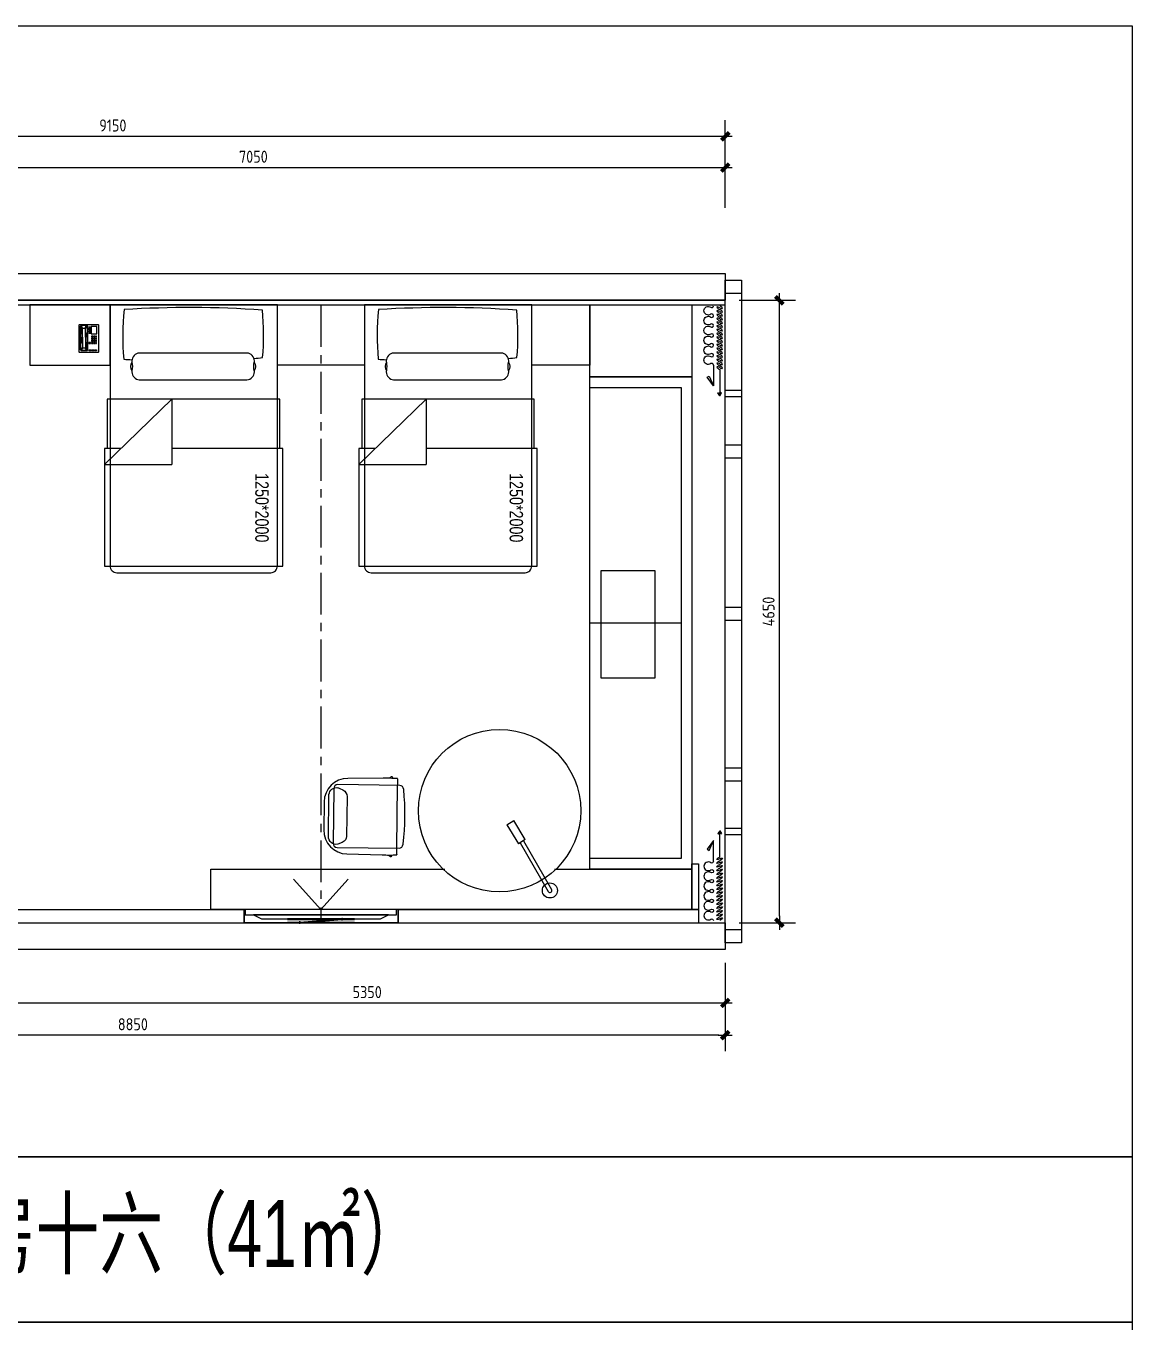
# Model space of a CAD drawing. Header units: inches. Extents: x 193953 to 255442, y -114891 to -62384.
# Drawn here: x 247142 to 255404, y -105208 to -95525 of the extents above; entities that cross this region are included whole.
import ezdxf
from ezdxf.enums import TextEntityAlignment as Align

# ---------------------------------------------------------------- set-up
doc = ezdxf.new("R2010")
doc.units = ezdxf.units.IN
doc.header["$LTSCALE"] = 500
doc.header["$MEASUREMENT"] = 0
for name, pattern in [('ACAD_ISO03W100', [30, 12, -18]), ('CENTER', [2, 1.25, -0.25, 0.25, -0.25]), ('DOM-虚线', [0.35, 0.25, -0.1]), ('HIDDEN', [0.375, 0.25, -0.125, 0, 0])]:
    doc.linetypes.add(name, pattern=pattern)
for name, color, linetype in [('EL-造型看线-特细(0.07)-DOM', 8, 'Continuous'), ('F-固定家具(0.25)-DOM', 2, 'Continuous'), ('F-活动家私(0.25)-DOM', 2, 'Continuous'), ('F-窗帘(0.12)-DOM', 120, 'Continuous'), ('SH-文字', 50, 'Continuous')]:
    doc.layers.add(name, color=color, linetype=linetype)
doc.styles.add('DOM-romans.shx', font='dim.shx')
doc.styles.add('MtXpl_', font='SIMYOU.TTF')
doc.styles.add('家具平面底图$0$st', font='SIMYOU.TTF')
doc.dimstyles.new('DOM_DIM_1 80', dxfattribs={"dimscale": 60, "dimtxt": 1.5, "dimasz": 0.8, "dimexe": 2, "dimexo": 1.5, "dimgap": 0.6, "dimtad": 1, "dimdec": 0, "dimrnd": 5, "dimzin": 12, "dimdsep": 46, "dimtxsty": 'DOM-romans.shx', "dimblk": 'DOM_Dimension_Tick', "dimcen": 0.125, "dimclrd": 44, "dimclre": 44, "dimclrt": 50, "dimadec": 0, "dimazin": 0, "dimtfac": 1, "dimtdec": 0, "dimtix": 1, "dimtmove": 2, "dimatfit": 3, "dimldrblk": 'DOM_Leader_Arrow', "dimfxl": 0, "dimtvp": 1, "dimtolj": 1, "dimtzin": 0, "dimarcsym": 0})

# ---------------------------------------------------------------- blocks, each defined once
blk = doc.blocks.new('A$C1b9db060')
at = {"color": 8}
for points in [[(-179, 265.6), (-173.8, 272.5)], [(-525, 191.8), (-504.5, 182.7)], [(-126.6, -218), (-126.6, -217.6), (-126.6, 217.7)], [(-600.8, -141.4), (-600.8, 135.3)], [(-474.6, 135.3), (-474.6, -141.4)], [(-504.5, -182.3), (-535.5, -195)], [(-173.8, -272.2), (-179, -265.3)]]:
    blk.add_lwpolyline(points, dxfattribs=at)
for points in [[(-159.6, 265.3, 0.509249), (-167.3, 275.8, 0.497128), (-175, 265.6)], [(-175, -265.3, 0.497067), (-167.3, -275.5, 0.509249), (-159.6, -265)]]:
    blk.add_lwpolyline(points, format="xyb", dxfattribs=at)
blk.add_lwpolyline([(-138.9, 264.5, 0.007594), (-151.5, 265.1, 0.00592), (-176.7, 265.6, 0.006339), (-227.1, 265.4), (-470.9, 261.5, 0.409863), (-633, 97.2), (-633, -96.8, 0.409863), (-470.9, -261.2), (-227.1, -265, 0.005917), (-176.7, -265.3, 0.006762), (-151.5, -264.7, 0.007594), (-138.9, -264.2)], format="xyb")
for points in [[(-567.2, 188.3), (-567.2, -188.3)], [(-111.1, 217.6), (-539.2, 217.6)], [(-126.6, 262.6), (-126.6, 262.1)], [(-126.6, 262.1), (-126.6, 250.7), (-126.6, 217.6)], [(-126.6, 218.2), (-126.6, 217.7)], [(-539.2, -217.6), (-111.1, -217.6)], [(-126.6, -261.8), (-126.6, -217.6)], [(-126.6, -261.8), (-126.6, -262.3)]]:
    blk.add_lwpolyline(points)
blk.add_arc((-1823.6, 0), 1750.6, 353.82571, 6.17429)
for points in [[(-600.8, 135.3), (-600, 171), (-584.8, 194), (-546.5, 196.5)], [(-546.5, 196.5), (-535.5, 195.3), (-530.7, 194.1), (-525, 191.8)], [(-504.5, 182.7), (-484.6, 171.6), (-475.5, 155.4), (-474.6, 135.3)], [(-175.3, 268.4), (-175.3, 268.4), (-175.3, 268.3), (-175.3, 268.3)], [(-535.5, -195), (-571.8, -200.3), (-598, -178.5), (-600.8, -141.4)], [(-474.6, -141.4), (-475.4, -156.3), (-484.8, -170.1), (-504.5, -182.3)], [(-175.3, -267.9), (-175.3, -268), (-175.3, -268), (-175.3, -268.1)]]:
    blk.add_open_spline(points, degree=3, dxfattribs=at)
for points in [[(-539.2, 217.6), (-554.6, 217.6), (-567.2, 204.4), (-567.2, 188.3)], [(-129.6, 263.6), (-132.7, 264.1), (-135.8, 264.3), (-138.9, 264.5)], [(-126.6, 262.6), (-126.6, 264.6), (-128.5, 263.5), (-129.6, 263.6)], [(-83.2, 188.3), (-85, 204.3), (-95.7, 217.6), (-111.1, 217.6)], [(-567.2, -188.3), (-567.2, -204.4), (-554.6, -217.6), (-539.2, -217.6)], [(-138.9, -264.2), (-135.8, -264), (-132.7, -263.8), (-129.6, -263.3)], [(-129.6, -263.3), (-128.5, -263.1), (-126.6, -264.2), (-126.6, -262.3)], [(-111.1, -217.6), (-95.7, -217.6), (-84.8, -204.3), (-83.2, -188.3)]]:
    blk.add_open_spline(points, degree=3)
blk = doc.blocks.new('A$C6002b85e')
at = {"layer": 'F-活动家私(0.25)-DOM', "xscale": 0.8999999999999999, "yscale": 0.8999999999999999, "zscale": 0.8999999999999999, "rotation": 222.8483566332017}
blk.add_blockref('A$C1b9db060', (-83.6, -77.5), dxfattribs=at)
blk = doc.blocks.new('dfsgdgfaag')
at = {"layer": 'EL-造型看线-特细(0.07)-DOM', "color": 250, "linetype": 'DOM-虚线', "ltscale": 80}
for p, q in [((-158.7, -6), (158.2, -30)), ((-158.2, 0), (158.7, -24))]:
    blk.add_line(p, q, dxfattribs=at)
for points in [[(-250, -6), (250, -6), (250, 0), (-250, 0)], [(250, -30), (-250, -30), (-250, -24), (250, -24)]]:
    blk.add_lwpolyline(points, close=True, dxfattribs=at)
for centre, radius in [((-158.4, -3), 5), ((-158.4, -3), 3), ((158.4, -27), 5), ((158.4, -27), 3)]:
    blk.add_circle(centre, radius, dxfattribs=at)
blk = doc.blocks.new('A$Cd85d3b65')
at = {"layer": 'F-固定家具(0.25)-DOM', "color": 8, "linetype": 'DOM-虚线', "ltscale": 150}
for q in [(-204.8, 335.9, -1044096.2), (204.8, 335.9, -1044096.2)]:
    blk.add_line((0, 109, -1044096.2), q, dxfattribs=at)
at = {"layer": 'F-固定家具(0.25)-DOM', "color": 8, "linetype": 'DOM-虚线', "ltscale": 150, "elevation": -1044096.2}
for points in [[(-564.5, 109), (564.5, 109), (564.5, 69), (-564.5, 69)], [(-504.5, 69), (504.5, 69), (444.5, 39), (-444.5, 39)]]:
    blk.add_lwpolyline(points, close=True, dxfattribs=at)
at = {"layer": 'EL-造型看线-特细(0.07)-DOM', "color": 250, "rotation": 180}
blk.add_blockref('dfsgdgfaag', (0, 9, -1044096.2), dxfattribs=at)
blk = doc.blocks.new('ehgerhh')
at = {"color": 8, "linetype": 'HIDDEN', "ltscale": 100}
for p in [(87188.5, -14428.5), (86683.9, -14915.7)]:
    blk.add_line(p, (87188.5, -14915.7), dxfattribs=at)
blk.add_lwpolyline([(86725.9, -13724.3), (86725.9, -15674.3, 0.414214), (86775.9, -15724.3), (87925.9, -15724.3, 0.414214), (87975.9, -15674.3), (87975.9, -13724.3)], format="xyb", close=True)
at = {"color": 8}
for points in [[(86944.2, -14283.3), (87748.9, -14283.3, 0.392708), (87803.9, -14224.1, 0.035252), (87803.3, -14215.8, -0.092308), (87803.3, -14150.8, 0.035252), (87803.9, -14142.5, 0.392708), (87748.9, -14083.3), (86944.2, -14083.3, 0.392708), (86889.2, -14142.5, 0.035252), (86889.8, -14150.8, -0.092308), (86889.8, -14215.8, 0.035252), (86889.2, -14224.1, 0.392708), (86944.2, -14283.3, -27.022466)], [(86889.8, -14150.8, 0.307692), (86889.8, -14215.8, -1.888889)], [(87803.3, -14150.8, -0.307692), (87803.3, -14215.8, 1.888889)]]:
    blk.add_lwpolyline(points, format="xyb", dxfattribs=at)
at = {"color": 8, "linetype": 'HIDDEN', "ltscale": 100}
for points in [[(87188.5, -14428.5), (86683.9, -14915.7)], [(87994.7, -14796.9), (87994.7, -14428.5), (86705.6, -14428.5), (86705.6, -14796.9)], [(86806.9, -14796.9), (86683.9, -14796.9), (86683.9, -15674.3), (88016.4, -15674.3), (88016.4, -14796.9), (87188.5, -14796.9)]]:
    blk.add_lwpolyline(points, dxfattribs=at)
at = {"color": 8}
for centre, radius, start, end in [((87318.1, -21761.5), 8018, 86.09715, 93.4853), ((88733.6, -13953.3), 1912.9, 174.14901, 185.27599), ((85960.1, -13949.1), 1912.9, 354.95315, 5.60895), ((87118, -10431.2), 3709.4, 265.52843, 266.47472), ((87451.5, -10431.2), 3709.4, 275.40607, 276.4095)]:
    blk.add_arc(centre, radius, start, end, dxfattribs=at)
at = {"layer": 'F-活动家私(0.25)-DOM', "color": 8, "style": '家具平面底图$0$st', "width": 0.8}
blk.add_text('1250*2000', height=100, rotation=270, dxfattribs=at).set_placement((87860.9, -15239.1), align=Align.MIDDLE_CENTER)
blk = doc.blocks.new('布帘及纱帘平面-DW')
at = {"layer": 'F-窗帘(0.12)-DOM', "color": 1, "linetype": 'Continuous'}
for p, q in [((-670, -32791.5), (-515.2, -32791.5)), ((-515.2, -32791.5), (-578.7, -32743.6)), ((-637.2, -32837.5), (-441.5, -32837.5))]:
    blk.add_line(p, q, dxfattribs=at)
at = {"layer": 'F-窗帘(0.12)-DOM', "color": 1, "linetype": 'Continuous', "flags": 128}
for points in [[(-965.3, -32791.5, -0.608416), (-975.9, -32771.1, 0.608416), (-1002.2, -32720.2, 0.608416), (-1028.5, -32771.1, -1.932003), (-1049.7, -32771.1, 0.608416), (-1076, -32720.3, 0.608416), (-1102.3, -32771.1, -0.608485), (-1112.9, -32791.6, -0.608485)], [(-670, -32791.5, -0.608416), (-680.6, -32771.1, 0.608416), (-707, -32720.2, 0.608416), (-733.3, -32771.1, -1.932003), (-754.4, -32771.1, 0.608416), (-780.8, -32720.2, 0.608416), (-807.1, -32771.1, -1.932003), (-828.2, -32771.1, 0.608416), (-854.6, -32720.2, 0.608416), (-880.9, -32771.1, -1.932003), (-902, -32771.1, 0.608416), (-928.4, -32720.2, 0.608416), (-954.7, -32771.1, -0.608416), (-965.3, -32791.5, 0.608416)]]:
    blk.add_lwpolyline(points, format="xyb", dxfattribs=at)
at = {"layer": 'F-窗帘(0.12)-DOM', "color": 1, "linetype": 'Continuous'}
for points in [[(-578.7, -32743.6), (-588, -32758.8), (-515.2, -32791.5)], [(-441.5, -32837.5), (-461.9, -32824.2), (-466.2, -32828.4), (-441.5, -32837.5)], [(-441.5, -32837.5), (-461.9, -32850.9), (-466.2, -32846.6), (-441.5, -32837.5)]]:
    blk.add_lwpolyline(points, dxfattribs=at)
at = {"layer": 'F-窗帘(0.12)-DOM', "color": 1, "linetype": 'Continuous', "extrusion": (0, 0, -1)}
for centre, start_param, end_param in [((-1091.9, -32837.6), -1.424879, 1.716714), ((-1063.9, -32837.6), -1.424879, 1.716714), ((-1036, -32837.6), -1.424879, 1.716714), ((-1008, -32837.6), -1.424879, 1.716714), ((-980, -32837.6), -1.424879, 1.716714), ((-952, -32837.6), -1.424879, 1.716714), ((-924, -32837.6), -1.424879, 1.716714), ((-896, -32837.6), -1.424879, 1.716714), ((-868.1, -32837.6), -1.424879, 1.716714), ((-840.1, -32837.6), -1.424879, 1.716714), ((-812.1, -32837.6), -1.424879, 1.716714), ((-784.1, -32837.6), -1.424879, 1.716714), ((-756.1, -32837.6), -1.424879, 1.716714), ((-728.1, -32837.6), -1.424879, 1.716714), ((-700.2, -32837.6), -1.424879, 1.716714), ((-672.2, -32837.6), -1.424879, 1.716714), ((-644.2, -32837.5), -1.424879, 1.716714), ((-1105.9, -32837.6), 1.716714, 4.858306), ((-1077.9, -32837.6), 1.716714, 4.858306), ((-1049.9, -32837.6), 1.716714, 4.858306), ((-1022, -32837.6), 1.716714, 4.858306), ((-994, -32837.6), 1.716714, 4.858306), ((-966, -32837.6), 1.716714, 4.858306), ((-938, -32837.6), 1.716714, 4.858306), ((-910, -32837.6), 1.716714, 4.858306), ((-882, -32837.6), 1.716714, 4.858306), ((-854.1, -32837.6), 1.716714, 4.858306), ((-826.1, -32837.6), 1.716714, 4.858306), ((-798.1, -32837.6), 1.716714, 4.858306), ((-770.1, -32837.6), 1.716714, 4.858306), ((-742.1, -32837.6), 1.716714, 4.858306), ((-714.1, -32837.6), 1.716714, 4.858306), ((-686.2, -32837.6), 1.716714, 4.858306), ((-658.2, -32837.6), 1.716714, 4.858306)]:
    blk.add_ellipse(centre, major_axis=(-12, 20.8), ratio=0.254545, start_param=start_param, end_param=end_param, dxfattribs=at)
blk = doc.blocks.new('A$Cc65caf1e')
at = {"layer": 'F-窗帘(0.12)-DOM', "color": 8, "rotation": 90}
blk.add_blockref('布帘及纱帘平面-DW', (-32857.8, 1097.2), dxfattribs=at)
blk = doc.blocks.new('A$Cf66d3db0')
at = {"color": 4}
blk.add_lwpolyline([(-12802.3, 7040.2), (0, 7040.2), (0, 0), (-12802.3, 0)], close=True, dxfattribs=at)
blk = doc.blocks.new('DOM_Dimension_Tick')
at = {"color": 0, "linetype": 'ByBlock'}
for p, q in [((-1.09, 0), (0, 0)), ((0, 0), (1.09, 0))]:
    blk.add_line(p, q, dxfattribs=at)
at = {"color": 0, "linetype": 'Continuous', "const_width": 0.608}
blk.add_lwpolyline([(-0.61, -0.61), (0.61, 0.61)], dxfattribs=at)
blk = doc.blocks.new('*D460')
at = {"color": 44, "lineweight": -2, "transparency": 16777216}
for p, q in [((247015.7, -102523.8), (247015.7, -102943.8)), ((252365.7, -102523.8), (252365.7, -102943.8)), ((247063.7, -102823.8), (252317.7, -102823.8))]:
    blk.add_line(p, q, dxfattribs=at)
at = {"layer": 'Defpoints', "color": 0, "transparency": 16777216}
for p in [(247015.7, -102124.6), (252365.7, -102224.6), (252365.7, -102823.8)]:
    blk.add_point(p, dxfattribs=at)
at = {"color": 44, "lineweight": -2, "transparency": 16777216, "xscale": 48, "yscale": 48, "zscale": 48, "rotation": 180}
blk.add_blockref('DOM_Dimension_Tick', (247015.7, -102823.8), dxfattribs=at)
at = {"color": 44, "lineweight": -2, "transparency": 16777216, "xscale": 48, "yscale": 48, "zscale": 48}
blk.add_blockref('DOM_Dimension_Tick', (252365.7, -102823.8), dxfattribs=at)
at = {"color": 50, "transparency": 16777216, "insert": (249690.7, -102742.8), "char_height": 90, "attachment_point": 5, "style": 'DOM-romans.shx'}
blk.add_mtext('\\A1;5350', dxfattribs=at)
blk = doc.blocks.new('DOM_Leader_Arrow')
at = {"color": 0, "linetype": 'ByBlock'}
blk.add_line((0, 0), (-1.5, 0), dxfattribs=at)
for points in [[(-1.29, 1), (-0.89, 1.28), (-0.36, 0), (0, 0)], [(-1.29, -1), (-0.89, -1.28), (-0.36, 0), (0, 0)]]:
    blk.add_solid(points, dxfattribs=at)
blk = doc.blocks.new('*D461')
at = {"color": 44, "lineweight": -2, "transparency": 16777216}
for p, q in [((243515.7, -102764.3), (243515.7, -103184.3)), ((252365.7, -102764.3), (252365.7, -103184.3)), ((252317.7, -103064.3), (243563.7, -103064.3))]:
    blk.add_line(p, q, dxfattribs=at)
at = {"layer": 'Defpoints', "color": 0, "transparency": 16777216}
for p in [(243515.7, -102575.3), (252365.7, -102575.3), (243515.7, -103064.3)]:
    blk.add_point(p, dxfattribs=at)
at = {"color": 44, "lineweight": -2, "transparency": 16777216, "xscale": 48, "yscale": 48, "zscale": 48, "rotation": 180}
blk.add_blockref('DOM_Dimension_Tick', (243515.7, -103064.3), dxfattribs=at)
at = {"color": 44, "lineweight": -2, "transparency": 16777216, "xscale": 48, "yscale": 48, "zscale": 48}
blk.add_blockref('DOM_Dimension_Tick', (252365.7, -103064.3), dxfattribs=at)
at = {"color": 50, "transparency": 16777216, "insert": (247940.7, -102983.3), "char_height": 90, "attachment_point": 5, "style": 'DOM-romans.shx'}
blk.add_mtext('\\A1;8850', dxfattribs=at)
blk = doc.blocks.new('*D468')
at = {"color": 44, "lineweight": -2, "transparency": 16777216}
for p, q in [((252470, -97574.6), (252890, -97574.6)), ((252770, -102176.6), (252770, -97622.6)), ((252470, -102224.6), (252890, -102224.6))]:
    blk.add_line(p, q, dxfattribs=at)
at = {"layer": 'Defpoints', "color": 0, "transparency": 16777216}
for p in [(252165.7, -97574.6), (252770, -97574.6), (252165.7, -102224.6)]:
    blk.add_point(p, dxfattribs=at)
at = {"color": 44, "lineweight": -2, "transparency": 16777216, "xscale": 48, "yscale": 48, "zscale": 48}
for p, rotation in [((252770, -97574.6), 90), ((252770, -102224.6), 270)]:
    blk.add_blockref('DOM_Dimension_Tick', p, dxfattribs=dict(at, rotation=rotation))
at = {"color": 50, "transparency": 16777216, "insert": (252689, -99899.6), "char_height": 90, "attachment_point": 5, "rotation": 90, "style": 'DOM-romans.shx'}
blk.add_mtext('\\A1;4650', dxfattribs=at)
blk = doc.blocks.new('*D470')
at = {"color": 44, "lineweight": -2, "transparency": 16777216}
for p, q in [((245315.7, -96882.8), (245315.7, -96462.8)), ((252365.7, -96882.8), (252365.7, -96462.8)), ((245363.7, -96582.8), (252317.7, -96582.8))]:
    blk.add_line(p, q, dxfattribs=at)
at = {"layer": 'Defpoints', "color": 0, "transparency": 16777216}
for p in [(252365.7, -96582.8), (252365.7, -97574.6), (245315.7, -97994.6)]:
    blk.add_point(p, dxfattribs=at)
at = {"color": 44, "lineweight": -2, "transparency": 16777216, "xscale": 48, "yscale": 48, "zscale": 48, "rotation": 180}
blk.add_blockref('DOM_Dimension_Tick', (245315.7, -96582.8), dxfattribs=at)
at = {"color": 44, "lineweight": -2, "transparency": 16777216, "xscale": 48, "yscale": 48, "zscale": 48}
blk.add_blockref('DOM_Dimension_Tick', (252365.7, -96582.8), dxfattribs=at)
at = {"color": 50, "transparency": 16777216, "insert": (248840.7, -96501.8), "char_height": 90, "attachment_point": 5, "style": 'DOM-romans.shx'}
blk.add_mtext('\\A1;7050', dxfattribs=at)
blk = doc.blocks.new('ehrhhsss')
at = {"layer": 'F-活动家私(0.25)-DOM', "color": 8, "linetype": 'DOM-虚线', "ltscale": 80}
for p, q in [((301231.8, 416361.5), (301234.6, 416364.4)), ((301231.8, 416163.2), (301231.8, 416361.5)), ((301234.6, 416364.4), (301378.3, 416364.4)), ((301246.1, 416298.3), (301246.1, 416351.4)), ((301246.1, 416351.4), (301287.8, 416351.4)), ((301287.8, 416298.3), (301246.1, 416298.3)), ((301287.8, 416351.4), (301287.8, 416298.3)), ((301292.1, 416348.6), (301292.1, 416344.2)), ((301303.6, 416348.6), (301292.1, 416348.6)), ((301292.1, 416344.2), (301303.6, 416344.2)), ((301303.6, 416339.9), (301292.1, 416339.9)), ((301292.1, 416339.9), (301292.1, 416335.6)), ((301292.1, 416335.6), (301303.6, 416335.6)), ((301303.6, 416331.3), (301292.1, 416331.3)), ((301292.1, 416331.3), (301292.1, 416327)), ((301292.1, 416327), (301303.6, 416327)), ((301303.6, 416322.7), (301292.1, 416322.7)), ((301292.1, 416322.7), (301292.1, 416318.4)), ((301292.1, 416318.4), (301303.6, 416318.4)), ((301303.6, 416314.1), (301292.1, 416314.1)), ((301292.1, 416314.1), (301292.1, 416309.8)), ((301292.1, 416309.8), (301303.6, 416309.8)), ((301303.6, 416305.4), (301292.1, 416305.4)), ((301292.1, 416305.4), (301292.1, 416301.1)), ((301292.1, 416301.1), (301303.6, 416301.1)), ((301303.6, 416344.2), (301303.6, 416348.6)), ((301303.6, 416335.6), (301303.6, 416339.9)), ((301303.6, 416327), (301303.6, 416331.3)), ((301303.6, 416318.4), (301303.6, 416322.7)), ((301303.6, 416309.8), (301303.6, 416314.1)), ((301303.6, 416301.1), (301303.6, 416305.4)), ((301313.7, 416352.9), (301319.4, 416360)), ((301313.7, 416179), (301313.7, 416352.9)), ((301319.4, 416355.7), (301318, 416350)), ((301318, 416350), (301318, 416311.2)), ((301318, 416350), (301330.9, 416337.1)), ((301318, 416311.2), (301320.9, 416304)), ((301319.4, 416360), (301362.5, 416360)), ((301325.2, 416358.6), (301319.4, 416355.7)), ((301320.9, 416304), (301325.2, 416296.8)), ((301325.2, 416358.6), (301359.6, 416358.6)), ((301332.3, 416339.9), (301325.2, 416358.6)), ((301325.2, 416296.8), (301326.6, 416286.8)), ((301326.6, 416286.8), (301326.6, 416272.4)), ((301330.9, 416337.1), (301332.3, 416339.9)), ((301330.9, 416272.4), (301330.9, 416337.1)), ((301352.5, 416339.9), (301332.3, 416339.9)), ((301352.5, 416339.9), (301359.6, 416358.6)), ((301353.9, 416337.1), (301352.5, 416339.9)), ((301366.8, 416350), (301353.9, 416337.1)), ((301353.9, 416272.4), (301353.9, 416337.1)), ((301359.6, 416296.8), (301358.2, 416286.8)), ((301358.2, 416286.8), (301358.2, 416272.4)), ((301359.6, 416358.6), (301365.4, 416355.7)), ((301364, 416304), (301359.6, 416296.8)), ((301362.5, 416360), (301369.7, 416352.9)), ((301366.8, 416311.2), (301364, 416304)), ((301365.4, 416355.7), (301366.8, 416350)), ((301366.8, 416350), (301366.8, 416311.2)), ((301369.7, 416352.9), (301369.7, 416180.4)), ((301378.3, 416364.4), (301381.2, 416361.5)), ((301381.2, 416361.5), (301381.2, 416163.2)), ((301247.6, 416281), (301256.2, 416281)), ((301247.6, 416272.4), (301247.6, 416281)), ((301256.2, 416272.4), (301247.6, 416272.4)), ((301247.6, 416265.2), (301256.2, 416265.2)), ((301247.6, 416256.6), (301247.6, 416265.2)), ((301256.2, 416256.6), (301247.6, 416256.6)), ((301247.6, 416249.4), (301256.2, 416249.4)), ((301247.6, 416240.8), (301247.6, 416249.4)), ((301256.2, 416240.8), (301247.6, 416240.8)), ((301247.6, 416233.6), (301256.2, 416233.6)), ((301247.6, 416225), (301247.6, 416233.6)), ((301256.2, 416225), (301247.6, 416225)), ((301256.2, 416281), (301256.2, 416272.4)), ((301256.2, 416265.2), (301256.2, 416256.6)), ((301256.2, 416249.4), (301256.2, 416240.8)), ((301256.2, 416233.6), (301256.2, 416225)), ((301261.9, 416281), (301270.6, 416281)), ((301261.9, 416272.4), (301261.9, 416281)), ((301270.6, 416272.4), (301261.9, 416272.4)), ((301261.9, 416265.2), (301270.6, 416265.2)), ((301261.9, 416256.6), (301261.9, 416265.2)), ((301270.6, 416256.6), (301261.9, 416256.6)), ((301261.9, 416249.4), (301270.6, 416249.4)), ((301261.9, 416240.8), (301261.9, 416249.4)), ((301270.6, 416240.8), (301261.9, 416240.8)), ((301261.9, 416233.6), (301270.6, 416233.6)), ((301261.9, 416225), (301261.9, 416233.6)), ((301270.6, 416225), (301261.9, 416225)), ((301270.6, 416281), (301270.6, 416272.4)), ((301270.6, 416265.2), (301270.6, 416256.6)), ((301270.6, 416249.4), (301270.6, 416240.8)), ((301270.6, 416233.6), (301270.6, 416225)), ((301276.3, 416272.4), (301276.3, 416281)), ((301276.3, 416281), (301284.9, 416281)), ((301284.9, 416272.4), (301276.3, 416272.4)), ((301276.3, 416265.2), (301284.9, 416265.2)), ((301276.3, 416256.6), (301276.3, 416265.2)), ((301284.9, 416256.6), (301276.3, 416256.6)), ((301276.3, 416240.8), (301276.3, 416249.4)), ((301276.3, 416249.4), (301284.9, 416249.4)), ((301284.9, 416240.8), (301276.3, 416240.8)), ((301276.3, 416233.6), (301284.9, 416233.6)), ((301276.3, 416225), (301276.3, 416233.6)), ((301284.9, 416225), (301276.3, 416225)), ((301284.9, 416281), (301284.9, 416272.4)), ((301284.9, 416265.2), (301284.9, 416256.6)), ((301284.9, 416249.4), (301284.9, 416240.8)), ((301284.9, 416233.6), (301284.9, 416225)), ((301293.6, 416225), (301293.6, 416233.6)), ((301293.6, 416233.6), (301305, 416233.6)), ((301305, 416225), (301293.6, 416225)), ((301305, 416233.6), (301305, 416225)), ((301318, 416220.7), (301320.9, 416227.9)), ((301318, 416181.9), (301318, 416220.7)), ((301318, 416181.9), (301330.9, 416194.8)), ((301320.9, 416227.9), (301325.2, 416235)), ((301325.2, 416235), (301326.6, 416245.1)), ((301332.3, 416191.9), (301325.2, 416173.3)), ((301326.6, 416245.1), (301326.6, 416272.4)), ((301330.9, 416272.4), (301330.9, 416194.8)), ((301330.9, 416194.8), (301332.3, 416191.9)), ((301352.5, 416191.9), (301332.3, 416191.9)), ((301353.9, 416194.8), (301352.5, 416191.9)), ((301352.5, 416191.9), (301359.6, 416173.3)), ((301353.9, 416272.4), (301353.9, 416194.8)), ((301366.8, 416181.9), (301353.9, 416194.8)), ((301358.2, 416245.1), (301358.2, 416272.4)), ((301359.6, 416235), (301358.2, 416245.1)), ((301364, 416227.9), (301359.6, 416235)), ((301366.8, 416220.7), (301364, 416227.9)), ((301366.8, 416181.9), (301366.8, 416220.7)), ((301234.6, 416160.3), (301231.8, 416163.2)), ((301378.3, 416160.3), (301234.6, 416160.3)), ((301249, 416179), (301249, 416170.4)), ((301263.4, 416179), (301249, 416179)), ((301249, 416170.4), (301263.4, 416170.4)), ((301263.4, 416170.4), (301263.4, 416179)), ((301269.1, 416179), (301269.1, 416170.4)), ((301283.5, 416179), (301269.1, 416179)), ((301269.1, 416170.4), (301283.5, 416170.4)), ((301283.5, 416170.4), (301283.5, 416179)), ((301303.6, 416179), (301289.2, 416179)), ((301289.2, 416179), (301289.2, 416170.4)), ((301289.2, 416170.4), (301303.6, 416170.4)), ((301303.6, 416170.4), (301303.6, 416179)), ((301320.9, 416171.8), (301313.7, 416179)), ((301319.4, 416176.1), (301318, 416181.9)), ((301325.2, 416173.3), (301319.4, 416176.1)), ((301341.1, 416171.8), (301320.9, 416171.8)), ((301362.5, 416171.8), (301320.9, 416171.8)), ((301325.2, 416173.3), (301341, 416173.3)), ((301325.2, 416173.3), (301359.6, 416173.3)), ((301359.6, 416173.3), (301365.4, 416176.1)), ((301369.7, 416180.4), (301362.5, 416171.8)), ((301365.4, 416176.1), (301366.8, 416181.9)), ((301381.2, 416163.2), (301378.3, 416160.3))]:
    blk.add_line(p, q, dxfattribs=at)
blk = doc.blocks.new('A$Cf806ce17')
at = {"color": 4}
blk.add_blockref('ehrhhsss', (-301306.5, -416364.4), dxfattribs=at)
blk = doc.blocks.new('*D642')
at = {"color": 44, "lineweight": -2, "transparency": 16777216}
for p, q in [((243215.7, -96649.5), (243215.7, -96229.5)), ((252365.7, -96649.5), (252365.7, -96229.5)), ((243263.7, -96349.5), (252317.7, -96349.5))]:
    blk.add_line(p, q, dxfattribs=at)
at = {"layer": 'Defpoints', "color": 0, "transparency": 16777216}
for p in [(252365.7, -96349.5), (243215.7, -96815), (252365.7, -96815)]:
    blk.add_point(p, dxfattribs=at)
at = {"color": 44, "lineweight": -2, "transparency": 16777216, "xscale": 48, "yscale": 48, "zscale": 48, "rotation": 180}
blk.add_blockref('DOM_Dimension_Tick', (243215.7, -96349.5), dxfattribs=at)
at = {"color": 44, "lineweight": -2, "transparency": 16777216, "xscale": 48, "yscale": 48, "zscale": 48}
blk.add_blockref('DOM_Dimension_Tick', (252365.7, -96349.5), dxfattribs=at)
at = {"color": 50, "transparency": 16777216, "insert": (247790.7, -96268.5), "char_height": 90, "attachment_point": 5, "style": 'DOM-romans.shx'}
blk.add_mtext('\\A1;9150', dxfattribs=at)

msp = doc.modelspace()

# ---------------------------------------------------------------- linework, layer by layer
at = {"color": 1}
for p, q in [((252365.7, -102274.6), (252365.7, -97524.6)), ((252487.2, -97524.6), (252487.2, -102274.6)), ((250734.7, -101493.1), (250785.8, -101462)), ((250871.6, -101603.5), (250785.8, -101462)), ((250734.7, -101493.1), (250820.5, -101634.5)), ((250871.6, -101603.5), (250820.5, -101634.5)), ((250833.3, -101626.8), (251042.7, -101991.2)), ((250859.3, -101611.9), (251068.7, -101976.2))]:
    msp.add_line(p, q, dxfattribs=at)
at = {"color": 8, "linetype": 'CENTER', "ltscale": 0.5}
msp.add_line((249345, -97609.6), (249345, -102225.6), dxfattribs=at)
at = {"color": 2}
msp.add_line((252035.7, -99985.6), (251353.8, -99985.6), dxfattribs=at)
at = {"color": 4}
for points in [[(245315.7, -99874.6), (244315.7, -99874.6), (244315.7, -99924.6), (243515.7, -99924.6), (243515.7, -100024.6), (243315.7, -100024.6), (243315.7, -99924.6), (243015.7, -99924.6), (243015.7, -96974.6), (245315.7, -96974.6), (245315.7, -97374.6), (252365.7, -97374.6), (252365.7, -97574.6), (245315.7, -97574.6), (245315.7, -97994.6), (243215.7, -97994.6), (243215.7, -99794.6), (245315.7, -99794.6), (245315.7, -99874.6)], [(243515.7, -99924.6), (244315.7, -99924.6), (244315.7, -99874.6), (245315.7, -99874.6), (245315.7, -99794.6), (243215.7, -99794.6), (243215.7, -97994.6), (245315.7, -97994.6), (245315.7, -97574.6), (252365.7, -97574.6)]]:
    msp.add_lwpolyline(points, dxfattribs=at)
at = {"color": 1}
for points in [[(252487.2, -97424.6), (252487.2, -97524.6), (252365.7, -97524.6), (252365.7, -97424.6)], [(252487.2, -98244.8), (252487.2, -98294.8), (252365.7, -98294.8), (252365.7, -98244.8)], [(252487.2, -98654.4), (252487.2, -98754.4), (252365.7, -98754.4), (252365.7, -98654.4)], [(252487.2, -99867.3), (252487.2, -99967.3), (252365.7, -99967.3), (252365.7, -99867.3)], [(252487.2, -101067.2), (252487.2, -101167.2), (252365.7, -101167.2), (252365.7, -101067.2)], [(252487.2, -101518.9), (252487.2, -101568.9), (252365.7, -101568.9), (252365.7, -101518.9)], [(252487.2, -102274.6), (252487.2, -102374.6), (252365.7, -102374.6), (252365.7, -102274.6)]]:
    msp.add_lwpolyline(points, close=True, dxfattribs=at)
at = {"color": 3}
for points in [[(245350.7, -98029.6), (245350.7, -97609.6), (252365.7, -97609.6)], [(244495.6, -101219.6), (243550.7, -101219.6), (243550.7, -102184.6), (247015.7, -102184.6), (247015.7, -102124.6), (247115.7, -102124.6), (247115.7, -102124.6), (248772.3, -102124.6), (248772.3, -102224.6), (249922.3, -102224.6), (249922.3, -102124.6), (252165.7, -102124.6), (252165.7, -102224.6)]]:
    msp.add_lwpolyline(points, dxfattribs=at)
at = {"color": 2}
for points in [[(247770, -98059.6), (247770, -97609.6), (247170, -97609.6), (247170, -98059.6)], [(249670, -97609.6), (249670, -98059.6), (249020, -98059.6), (249020, -97609.6)], [(250920, -98059.6), (250920, -97609.6), (251353.8, -97609.6), (251353.8, -98059.6)], [(251353.8, -98146.6), (251353.8, -97609.6), (252115.7, -97609.6), (252115.7, -98146.6)], [(252115.7, -98146.6), (252115.7, -101824.6), (251353.8, -101824.6), (251353.8, -98146.6)], [(252035.7, -98226.6), (252035.7, -101744.6), (251353.8, -101744.6), (251353.8, -98226.6)]]:
    msp.add_lwpolyline(points, close=True, dxfattribs=at)
at = {"color": 8}
msp.add_lwpolyline([(251840.1, -99593.1), (251840.1, -100398.4), (251438.4, -100398.4), (251438.4, -99593.1)], close=True, dxfattribs=at)
at = {"color": 4}
for points in [[(252365.7, -102424.6), (243315.7, -102424.6), (243315.7, -100974.6), (243515.7, -100974.6), (243515.7, -102224.6), (252365.7, -102224.6)], [(240041.7, -103973), (255404.4, -103973), (255404.4, -105208), (240041.7, -105208)]]:
    msp.add_lwpolyline(points, close=True, dxfattribs=at)
at = {"color": 2}
msp.add_lwpolyline([(251089.6, -101824.6), (252115.7, -101824.6), (252115.7, -102124.6), (248523.3, -102124.6), (248523.3, -101824.6), (250270.2, -101824.6)], dxfattribs=at)
at = {"color": 3}
msp.add_lwpolyline([(252165.7, -101784.6), (252165.7, -102124.6), (252115.7, -102124.6), (252115.7, -101784.6)], close=True, dxfattribs=at)
at = {"color": 6}
msp.add_lwpolyline([(249922.3, -102124.6), (249922.3, -102224.6), (248772.3, -102224.6), (248772.3, -102125.6)], dxfattribs=at)
at = {"color": 2}
msp.add_circle((250679.9, -101387.6), 606.4, dxfattribs=at)
at = {"color": 1}
msp.add_circle((251055.7, -101983.7), 56.1, dxfattribs=at)
msp.add_arc((251055.7, -101983.7), 15, 209.8865, 29.8865, dxfattribs=at)

# ---------------------------------------------------------------- block references
at = {"color": 6, "xscale": 1.2, "yscale": 1.2, "zscale": 1.2}
for name, p, rotation in [('A$Cf66d3db0', (240041.7, -95524.7), 180), ('A$C6002b85e', (249914.5, -101432.9), 136.4831011291274)]:
    msp.add_blockref(name, p, dxfattribs=dict(at, rotation=rotation))
at = {"color": 4, "xscale": -1, "rotation": 180}
msp.add_blockref('A$Cc65caf1e', (252344.1, -97631.3), dxfattribs=at)
at = {"color": 6, "xscale": -1}
for name, p in [('A$Cf806ce17', (247611.1, -97758.2)), ('A$Cd85d3b65', (249345, -102234.6, 1044096.2))]:
    msp.add_blockref(name, p, dxfattribs=at)
at = {"color": 4}
msp.add_blockref('A$Cc65caf1e', (252344.1, -102193.2), dxfattribs=at)
at = {"color": 6, "xscale": 1.2, "yscale": 1.2, "zscale": 1.2}
msp.add_blockref('A$Cf66d3db0', (255404.4, -113656.2), dxfattribs=at)
at = {"layer": 'F-活动家私(0.25)-DOM', "color": 4, "linetype": 'ACAD_ISO03W100'}
for p in [(161044.1, -83885.3), (162944.1, -83885.3)]:
    msp.add_blockref('ehgerhh', p, dxfattribs=at)

# ---------------------------------------------------------------- texts
at = {"layer": 'SH-文字', "color": 50, "style": 'MtXpl_', "width": 0.7}
msp.add_text('标准客房十六（41㎡）', height=500, dxfattribs=at).set_placement((245303.1, -104796.1))

# ---------------------------------------------------------------- dimensions: what is measured, and where the dimension line sits
at = {"color": 6}
for base, p1, p2, picture, middle in [((252365.7, -96349.5), (243215.7, -96815), (252365.7, -96815), '*D642', (247790.7, -96268.5)), ((252365.7, -96582.8), (245315.7, -97994.6), (252365.7, -97574.6), '*D470', (248840.7, -96501.8)), ((252365.7, -102823.8), (247015.7, -102124.6), (252365.7, -102224.6), '*D460', (249690.7, -102742.8)), ((243515.7, -103064.3), (252365.7, -102575.3), (243515.7, -102575.3), '*D461', (247940.7, -102983.3))]:
    dim = msp.add_linear_dim(base=base, p1=p1, p2=p2, dimstyle='DOM_DIM_1 80', dxfattribs=at)
    dim.commit()
    dim.dimension.update_dxf_attribs({"geometry": picture, "text_midpoint": middle})
dim = msp.add_linear_dim(base=(252770, -97574.6), p1=(252165.7, -102224.6), p2=(252165.7, -97574.6), angle=90, dimstyle='DOM_DIM_1 80', dxfattribs=at)
dim.commit()
dim.dimension.update_dxf_attribs({"geometry": '*D468', "text_midpoint": (252689, -99899.6)})

doc.saveas('drawing.dxf')
